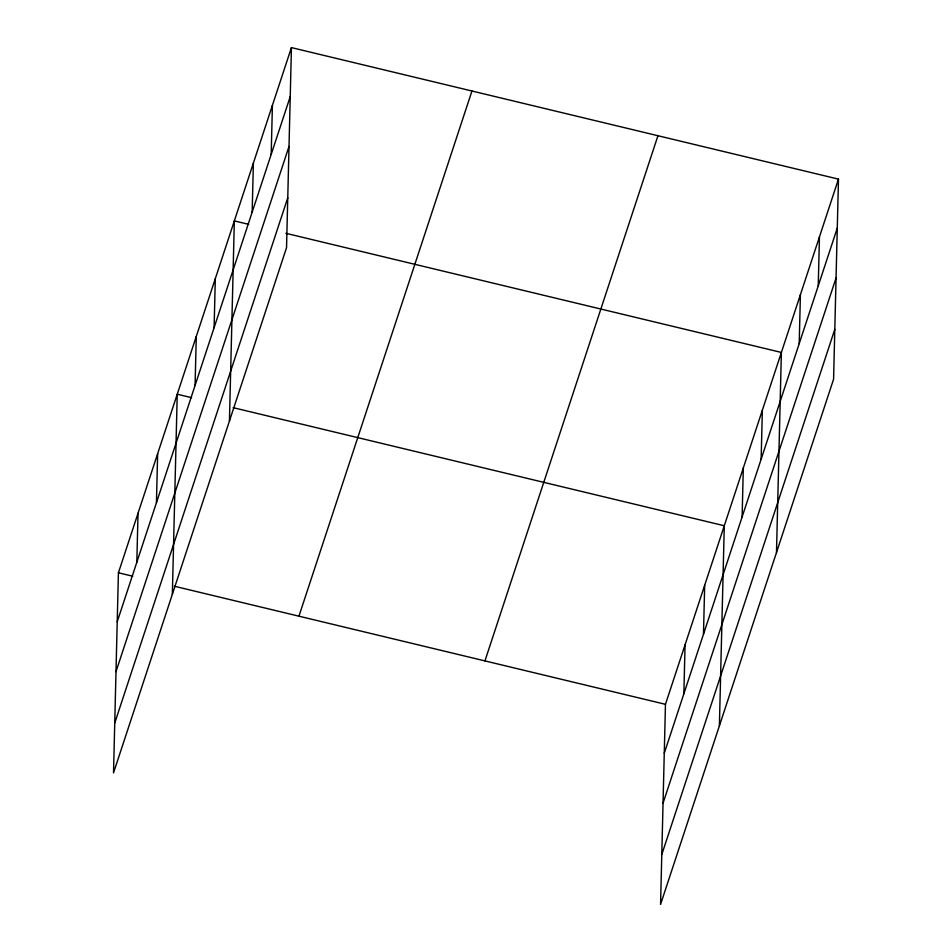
<?xml version="1.0" encoding="UTF-8"?>
<svg xmlns="http://www.w3.org/2000/svg" width="952" height="952" viewBox="0 0 952 952"><rect width="100%" height="100%" fill="white"/><g stroke="black" fill="none" stroke-linecap="round" stroke-linejoin="round"><path stroke-width="1.43" d="M291.431 47.6L118.417 572.783L113.526 772.869L286.54 247.687L291.431 47.6L838.474 179.131L833.583 379.217L660.569 904.4L665.46 704.313L838.474 179.131M136.826 562.251L138.028 513.259M156.437 502.727L157.639 453.747M172.348 594.31L177.239 394.223L191.566 397.662M195.077 385.441L196.279 336.449M214.105 327.666L215.307 278.686M229.444 420.998L234.335 220.912L248.662 224.351M252.173 212.129L253.375 163.137M271.201 154.355L272.403 105.374M683.869 693.782L685.059 644.79M703.48 634.258L704.67 585.266M719.391 725.841L724.282 525.754L233.121 407.658M742.12 516.972L743.31 467.979M761.148 459.197L762.35 410.205M776.487 552.529L781.378 352.442L285.921 233.311M799.216 343.66L800.406 294.668M818.244 285.886L819.446 236.905M117.215 621.775L290.241 96.58M116.001 671.636L289.015 146.453M114.752 723.008L287.766 197.826M298.94 616.194L471.954 90.999M484.937 660.914L657.951 135.719M664.258 753.294L837.272 228.111M663.044 803.167L836.058 277.984M661.783 854.539L834.797 329.356M118.417 572.783L132.744 576.234M174.299 586.218L665.46 704.313"/></g></svg>
